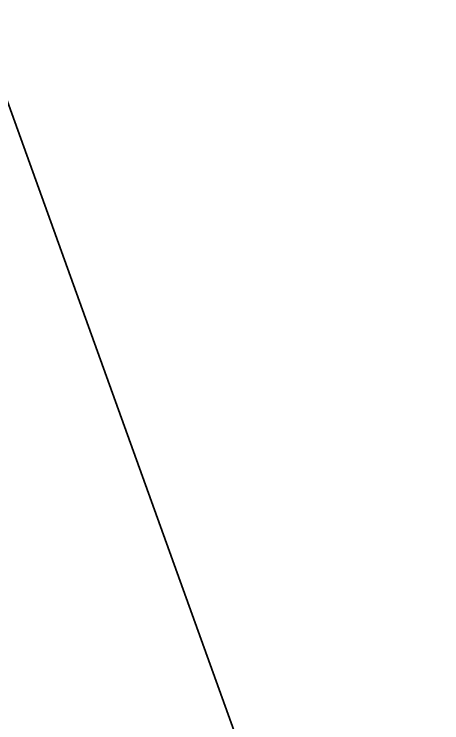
# Model space of a CAD drawing. Header units: millimetres. Extents: x 0 to 1845, y -1231 to 1016.
# Drawn here: x 52.327463 to 52.329278, y 1003.269972 to 1003.272979 of the extents above; entities that cross this region are included whole.
import ezdxf

# ---------------------------------------------------------------- set-up
doc = ezdxf.new("R2010")
doc.units = ezdxf.units.MM
doc.layers.add('Blocks', color=7, linetype='Continuous')
doc.layers.add('Blocks$Inner', color=7, linetype='Continuous', lineweight=25, true_color=0x007f00)
doc.layers.add('Blocks$Outline', color=7, linetype='Continuous', lineweight=35, true_color=0xff3f3f)

# ---------------------------------------------------------------- blocks, each defined once
blk = doc.blocks.new('Falcon Lounge Chair Front')
at = {"layer": 'Blocks$Inner'}
blk.add_open_spline([(52.3283838, 1003.2699725), (52.1788704, 1003.6849546), (52.0485588, 1004.1019618), (51.8669318, 1004.7897583), (51.8040235, 1005.060056), (51.7498194, 1005.3298967), (51.6234742, 1005.9588735), (51.5444557, 1006.5850582), (51.5159875, 1007.2024799), (51.4820138, 1007.9393083), (51.5201344, 1008.6637708), (51.750772, 1010.0535178), (51.9415916, 1010.7198034), (52.212918, 1011.3459667), (52.4536752, 1011.9015832), (52.7565573, 1012.4227052), (53.5253445, 1013.4245168), (54.000054, 1013.8877259), (54.5374934, 1014.2749928)], degree=3, knots=[97.618306, 97.618306, 97.618306, 97.618306, 98.990428, 98.990428, 99.878898, 99.878898, 99.878898, 101.951087, 101.951087, 101.951087, 104.426899, 104.426899, 106.872669, 106.872669, 106.872669, 109.039712, 109.039712, 111.441919, 111.441919, 111.441919, 111.441919], dxfattribs=at)
at = {"layer": 'Blocks$Outline'}
blk.add_lwpolyline([(52.3283838, 1003.2699725), (52.9769276, 1001.4699066)], dxfattribs=at)
blk.add_open_spline([(54.5374934, 1014.2749928), (54.000054, 1013.8877259), (53.5253445, 1013.4245168), (52.7565573, 1012.4227052), (52.4536752, 1011.9015832), (52.212918, 1011.3459667), (51.9415916, 1010.7198034), (51.750772, 1010.0535178), (51.5201344, 1008.6637708), (51.4820138, 1007.9393083), (51.5159875, 1007.2024799), (51.5444557, 1006.5850582), (51.6234742, 1005.9588735), (51.7498194, 1005.3298967), (51.8040235, 1005.060056), (51.8669318, 1004.7897583), (52.0485588, 1004.1019618), (52.1788704, 1003.6849546), (52.3283838, 1003.2699725)], degree=3, knots=[-13.823614, -13.823614, -13.823614, -13.823614, -11.421406, -11.421406, -9.254364, -9.254364, -9.254364, -6.808593, -6.808593, -4.332781, -4.332781, -4.332781, -2.260592, -2.260592, -2.260592, -1.372123, -1.372123, 0, 0, 0, 0], dxfattribs=at)

msp = doc.modelspace()

# ---------------------------------------------------------------- block references
at = {"layer": 'Blocks'}
msp.add_blockref('Falcon Lounge Chair Front', (0, 0), dxfattribs=at)

doc.saveas('drawing.dxf')
